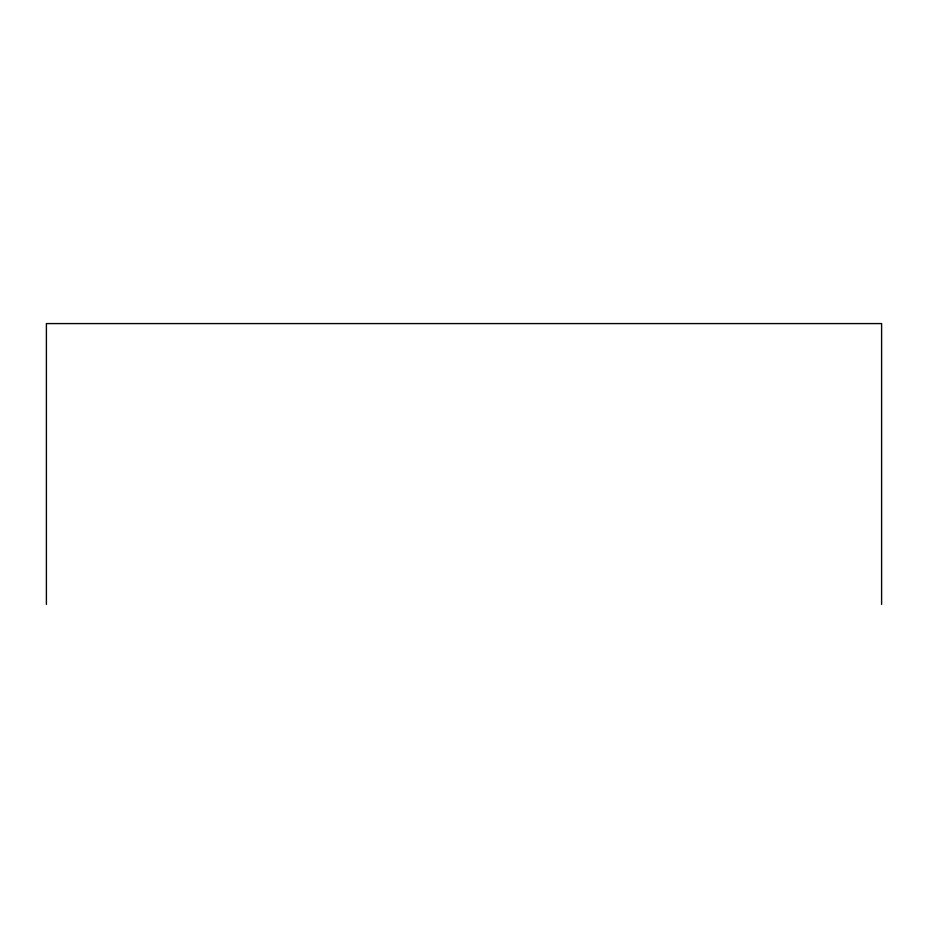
<?xml version="1.0" encoding="UTF-8"?>
<svg xmlns="http://www.w3.org/2000/svg" width="928" height="928" viewBox="0 0 928 928"><rect width="100%" height="100%" fill="white"/><g stroke="black" fill="none" stroke-linecap="round" stroke-linejoin="round"><path stroke-width="1.39" d="M881.6 604.418L881.6 323.582L46.4 323.582L46.4 604.418"/></g></svg>
